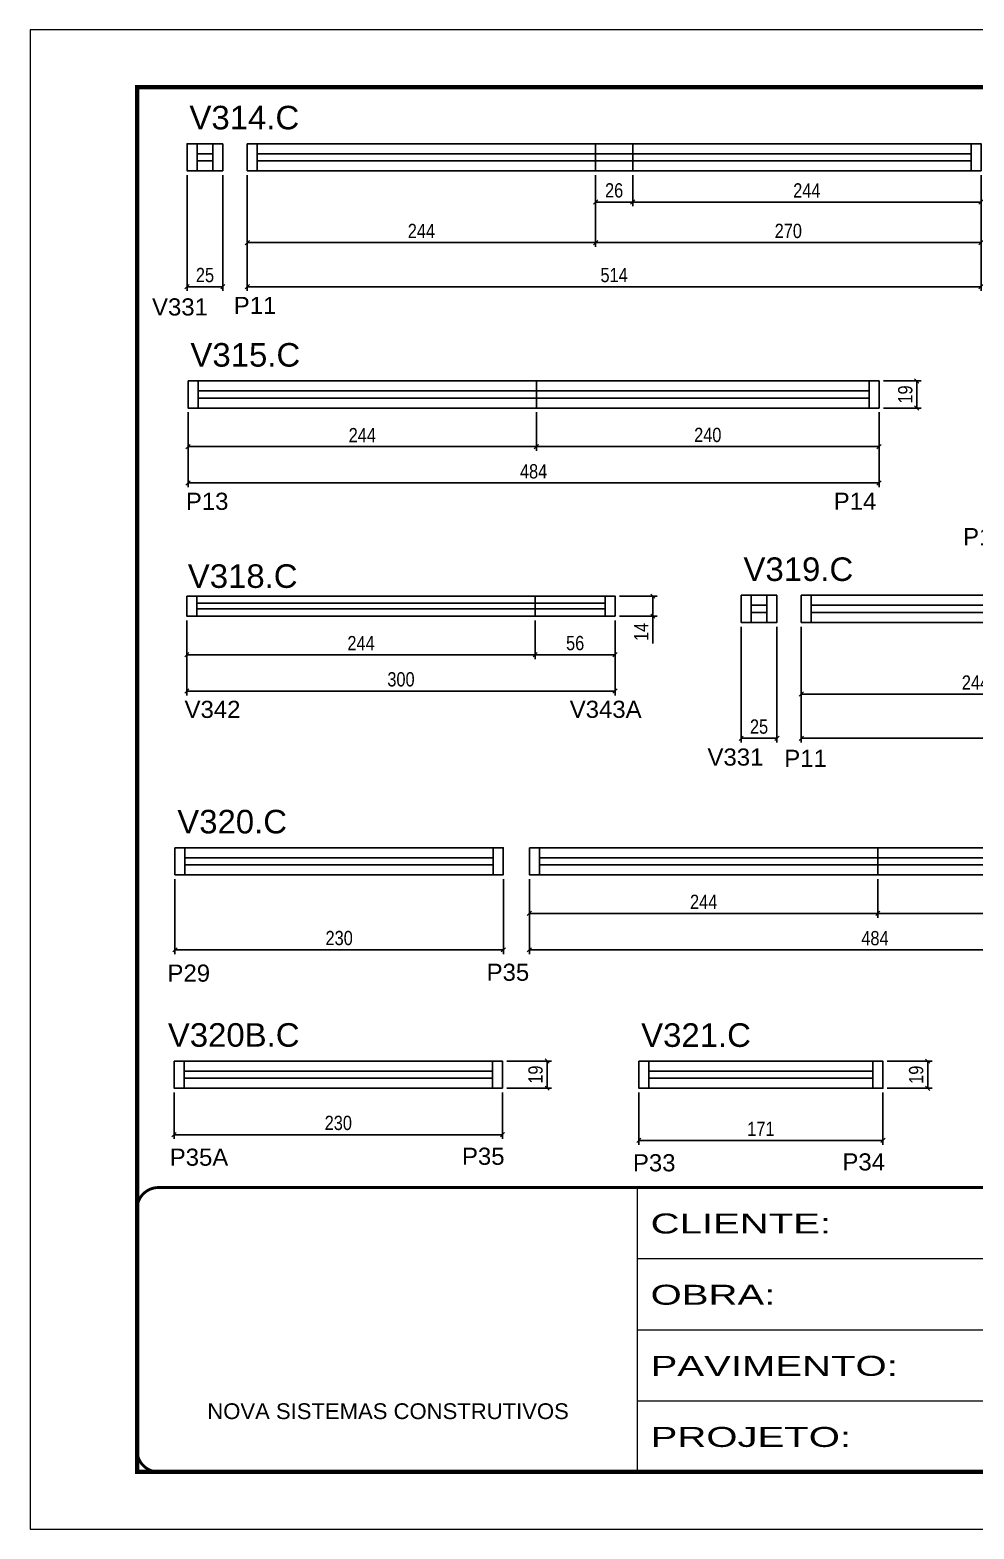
# Model space of a CAD drawing. Extents: x 3090 to 9343, y 762 to 5258.
# Drawn here: x 7858 to 8520, y 3059 to 4109 of the extents above; entities that cross this region are included whole.
import ezdxf

# ---------------------------------------------------------------- set-up
doc = ezdxf.new("R2010")
doc.units = 0
doc.linetypes.add('CONTINUO', pattern=[0])
doc.linetypes.add('DASHED', pattern=[0.75, 0.5, -0.25])
for name, color, linetype in [('5', 5, 'Continuous'), ('COTA', 241, 'Continuous'), ('NOMENCLATURA', 7, 'Continuous'), ('Painéis', 200, 'Continuous'), ('SARR_2.2x7', 40, 'Continuous'), ('SARR_EDITAR', 141, 'Continuous')]:
    doc.layers.add(name, color=color, linetype=linetype)
for name, color, linetype, lineweight in [('Folhas', 255, 'Continuous', 9), ('Romaneio', 3, 'Continuous', 13), ('SARRAFO DE PRESSAO', 251, 'DASHED', 9)]:
    doc.layers.add(name, color=color, linetype=linetype, lineweight=lineweight)
doc.styles.add('ARIAL', font='arial.ttf')
doc.styles.add('COTA TECNICA-50', font='techl___.ttf', dxfattribs={"height": 10})
doc.styles.get("Standard").update_dxf_attribs({"font": 'arial.ttf'})
doc.styles.add('Tecnologia', font='')
doc.styles.get('Tecnologia').set_extended_font_data('Forgotten Futurist')
doc.dimstyles.new('COTA PAINEL-50', dxfattribs={"dimtxt": 10, "dimasz": 3, "dimexe": 3, "dimexo": 3, "dimgap": 3, "dimtad": 1, "dimdec": 1, "dimzin": 12, "dimdsep": 46, "dimtxsty": 'COTA TECNICA-50', "dimblk1": 'OBLIQUE', "dimblk2": 'OBLIQUE', "dimsah": 1, "dimcen": 0.9, "dimclrd": 4, "dimclre": 4, "dimclrt": 240, "dimadec": 1, "dimazin": 3, "dimtfac": 1, "dimtdec": 1, "dimtmove": 0, "dimatfit": 3, "dimfxl": 1, "dimtolj": 1, "dimtzin": 12, "dimarcsym": 0})

# ---------------------------------------------------------------- blocks, each defined once
blk = doc.blocks.new('9999999999')
at = {"color": 30, "linetype": 'CONTINUO'}
for p, q in [((98564.6, 34230.2), (98564.6, 34429.4)), ((98564.6, 34379.6), (99584, 34379.6)), ((98564.6, 34329.8), (99488, 34329.8)), ((98564.6, 34280), (99488, 34280))]:
    blk.add_line(p, q, dxfattribs=at)
at = {"color": 30, "linetype": 'CONTINUO', "const_width": 2}
blk.add_lwpolyline([(99584, 34230.2), (99584, 34414.4, 0.414214), (99569, 34429.4), (98229, 34429.4, 0.414214), (98214, 34414.4), (98214, 34245.2, 0.414214), (98229, 34230.2), (99584, 34230.2)], format="xyb", dxfattribs=at)
at = {"layer": 'Folhas'}
blk.add_lwpolyline([(98139, 34190.2), (99624, 34190.2), (99624, 35240.2), (98139, 35240.2)], close=True, dxfattribs=at)
at = {"layer": 'Folhas', "color": 30, "const_width": 3}
blk.add_lwpolyline([(98214, 34230.2), (99584, 34230.2), (99584, 35200.2), (98214, 35200.2)], close=True, dxfattribs=at)
at = {"color": 7, "linetype": 'Continuous', "ltscale": 5, "style": 'ARIAL'}
blk.add_text('NOVA SISTEMAS CONSTRUTIVOS', height=11.059, dxfattribs=at).set_placement((98263.2, 34267.2))
at = {"layer": 'Folhas', "color": 7, "style": 'Tecnologia', "width": 1.5}
for s, p in [('CLIENTE:', (98573.7, 34397.2)), ('OBRA:', (98573.7, 34347.3)), ('PAVIMENTO:', (98573.7, 34297.5)), ('PROJETO:', (98573.7, 34247.7))]:
    blk.add_text(s, height=14, dxfattribs=at).set_placement(p)
blk = doc.blocks.new('_Oblique')
at = {"color": 0, "linetype": 'ByBlock', "lineweight": -2}
blk.add_line((-0.5, -0.5), (0.5, 0.5), dxfattribs=at)
blk = doc.blocks.new('*D253')
at = {"layer": 'COTA', "color": 4, "linetype": 'ByBlock', "lineweight": -2, "transparency": 16777216}
for p, q in [((7968.5, 4007.5), (7968.5, 3926.3)), ((7993.5, 4007.5), (7993.5, 3926.3)), ((7968.5, 3929.3), (7993.5, 3929.3))]:
    blk.add_line(p, q, dxfattribs=at)
at = {"layer": 'Defpoints', "color": 0, "linetype": 'ByBlock', "transparency": 16777216}
for p in [(7968.5, 4010.5), (7993.5, 4010.5), (7993.5, 3929.3)]:
    blk.add_point(p, dxfattribs=at)
at = {"layer": 'COTA', "color": 4, "linetype": 'ByBlock', "lineweight": -2, "transparency": 16777216, "xscale": 3, "yscale": 3, "zscale": 3, "rotation": 180}
blk.add_blockref('_Oblique', (7968.5, 3929.3), dxfattribs=at)
at = {"layer": 'COTA', "color": 4, "linetype": 'ByBlock', "lineweight": -2, "transparency": 16777216, "xscale": 3, "yscale": 3, "zscale": 3}
blk.add_blockref('_Oblique', (7993.5, 3929.3), dxfattribs=at)
at = {"layer": 'COTA', "color": 240, "linetype": 'ByBlock', "transparency": 16777216, "insert": (7981, 3937.4), "char_height": 10, "attachment_point": 5, "style": 'COTA TECNICA-50'}
blk.add_mtext('\\A1;25', dxfattribs=at)
blk = doc.blocks.new('*D262')
at = {"layer": 'COTA', "color": 4, "linetype": 'ByBlock', "lineweight": -2, "transparency": 16777216}
for p, q in [((8010.6, 4007.5), (8010.6, 3957.2)), ((8254.6, 4007.5), (8254.6, 3957.2)), ((8010.6, 3960.2), (8254.6, 3960.2))]:
    blk.add_line(p, q, dxfattribs=at)
at = {"layer": 'Defpoints', "color": 0, "linetype": 'ByBlock', "transparency": 16777216}
for p in [(8010.6, 4010.5), (8254.6, 4010.5), (8254.6, 3960.2)]:
    blk.add_point(p, dxfattribs=at)
at = {"layer": 'COTA', "color": 4, "linetype": 'ByBlock', "lineweight": -2, "transparency": 16777216, "xscale": 3, "yscale": 3, "zscale": 3, "rotation": 180}
blk.add_blockref('_Oblique', (8010.6, 3960.2), dxfattribs=at)
at = {"layer": 'COTA', "color": 4, "linetype": 'ByBlock', "lineweight": -2, "transparency": 16777216, "xscale": 3, "yscale": 3, "zscale": 3}
blk.add_blockref('_Oblique', (8254.6, 3960.2), dxfattribs=at)
at = {"layer": 'COTA', "color": 240, "linetype": 'ByBlock', "transparency": 16777216, "insert": (8132.6, 3968.3), "char_height": 10, "attachment_point": 5, "style": 'COTA TECNICA-50'}
blk.add_mtext('\\A1;244', dxfattribs=at)
blk = doc.blocks.new('*D263')
at = {"layer": 'COTA', "color": 4, "linetype": 'ByBlock', "lineweight": -2, "transparency": 16777216}
for p, q in [((8254.6, 4007.5), (8254.6, 3985.6)), ((8280.6, 4007.5), (8280.6, 3985.6)), ((8254.6, 3988.6), (8280.6, 3988.6))]:
    blk.add_line(p, q, dxfattribs=at)
at = {"layer": 'Defpoints', "color": 0, "linetype": 'ByBlock', "transparency": 16777216}
for p in [(8254.6, 4010.5), (8280.6, 4010.5), (8280.6, 3988.6)]:
    blk.add_point(p, dxfattribs=at)
at = {"layer": 'COTA', "color": 4, "linetype": 'ByBlock', "lineweight": -2, "transparency": 16777216, "xscale": 3, "yscale": 3, "zscale": 3, "rotation": 180}
blk.add_blockref('_Oblique', (8254.6, 3988.6), dxfattribs=at)
at = {"layer": 'COTA', "color": 4, "linetype": 'ByBlock', "lineweight": -2, "transparency": 16777216, "xscale": 3, "yscale": 3, "zscale": 3}
blk.add_blockref('_Oblique', (8280.6, 3988.6), dxfattribs=at)
at = {"layer": 'COTA', "color": 240, "linetype": 'ByBlock', "transparency": 16777216, "insert": (8267.6, 3996.7), "char_height": 10, "attachment_point": 5, "style": 'COTA TECNICA-50'}
blk.add_mtext('\\A1;26', dxfattribs=at)
blk = doc.blocks.new('*D264')
at = {"layer": 'COTA', "color": 4, "linetype": 'ByBlock', "lineweight": -2, "transparency": 16777216}
for p, q in [((8280.6, 4007.5), (8280.6, 3985.6)), ((8524.6, 4007.5), (8524.6, 3985.6)), ((8280.6, 3988.6), (8524.6, 3988.6))]:
    blk.add_line(p, q, dxfattribs=at)
at = {"layer": 'Defpoints', "color": 0, "linetype": 'ByBlock', "transparency": 16777216}
for p in [(8280.6, 4010.5), (8524.6, 4010.5), (8524.6, 3988.6)]:
    blk.add_point(p, dxfattribs=at)
at = {"layer": 'COTA', "color": 4, "linetype": 'ByBlock', "lineweight": -2, "transparency": 16777216, "xscale": 3, "yscale": 3, "zscale": 3, "rotation": 180}
blk.add_blockref('_Oblique', (8280.6, 3988.6), dxfattribs=at)
at = {"layer": 'COTA', "color": 4, "linetype": 'ByBlock', "lineweight": -2, "transparency": 16777216, "xscale": 3, "yscale": 3, "zscale": 3}
blk.add_blockref('_Oblique', (8524.6, 3988.6), dxfattribs=at)
at = {"layer": 'COTA', "color": 240, "linetype": 'ByBlock', "transparency": 16777216, "insert": (8402.6, 3996.7), "char_height": 10, "attachment_point": 5, "style": 'COTA TECNICA-50'}
blk.add_mtext('\\A1;244', dxfattribs=at)
blk = doc.blocks.new('*D265')
at = {"layer": 'COTA', "color": 4, "linetype": 'ByBlock', "lineweight": -2, "transparency": 16777216}
for p, q in [((8254.6, 4007.5), (8254.6, 3957.2)), ((8524.6, 4007.5), (8524.6, 3957.2)), ((8524.6, 3960.2), (8254.6, 3960.2))]:
    blk.add_line(p, q, dxfattribs=at)
at = {"layer": 'Defpoints', "color": 0, "linetype": 'ByBlock', "transparency": 16777216}
for p in [(8254.6, 4010.5), (8524.6, 4010.5), (8254.6, 3960.2)]:
    blk.add_point(p, dxfattribs=at)
at = {"layer": 'COTA', "color": 4, "linetype": 'ByBlock', "lineweight": -2, "transparency": 16777216, "xscale": 3, "yscale": 3, "zscale": 3}
for p, rotation in [((8254.6, 3960.2), 180.0000022456254), ((8524.6, 3960.2), 2.245625445596033e-06)]:
    blk.add_blockref('_Oblique', p, dxfattribs=dict(at, rotation=rotation))
at = {"layer": 'COTA', "color": 240, "linetype": 'ByBlock', "transparency": 16777216, "insert": (8389.6, 3968.3), "char_height": 10, "attachment_point": 5, "rotation": 0, "style": 'COTA TECNICA-50'}
blk.add_mtext('\\A1;270', dxfattribs=at)
blk = doc.blocks.new('*D198')
at = {"layer": 'COTA', "color": 4, "linetype": 'ByBlock', "lineweight": -2, "transparency": 16777216}
for p, q in [((8213.2, 3841.3), (8213.2, 3814.3)), ((8453.2, 3841.3), (8453.2, 3814.3)), ((8453.2, 3817.3), (8213.2, 3817.3))]:
    blk.add_line(p, q, dxfattribs=at)
at = {"layer": 'Defpoints', "color": 0, "linetype": 'ByBlock', "transparency": 16777216}
for p in [(8213.2, 3844.3), (8453.2, 3844.3), (8213.2, 3817.3)]:
    blk.add_point(p, dxfattribs=at)
at = {"layer": 'COTA', "color": 4, "linetype": 'ByBlock', "lineweight": -2, "transparency": 16777216, "xscale": 3, "yscale": 3, "zscale": 3, "rotation": 180}
blk.add_blockref('_Oblique', (8213.2, 3817.3), dxfattribs=at)
at = {"layer": 'COTA', "color": 4, "linetype": 'ByBlock', "lineweight": -2, "transparency": 16777216, "xscale": 3, "yscale": 3, "zscale": 3}
blk.add_blockref('_Oblique', (8453.2, 3817.3), dxfattribs=at)
at = {"layer": 'COTA', "color": 240, "linetype": 'ByBlock', "transparency": 16777216, "insert": (8333.2, 3825.4), "char_height": 10, "attachment_point": 5, "style": 'COTA TECNICA-50'}
blk.add_mtext('\\A1;240', dxfattribs=at)
blk = doc.blocks.new('*D199')
at = {"layer": 'COTA', "color": 4, "linetype": 'ByBlock', "lineweight": -2, "transparency": 16777216}
for p, q in [((7969.2, 3841.3), (7969.2, 3814.3)), ((8213.2, 3841.3), (8213.2, 3814.3)), ((7969.2, 3817.3), (8213.2, 3817.3))]:
    blk.add_line(p, q, dxfattribs=at)
at = {"layer": 'Defpoints', "color": 0, "linetype": 'ByBlock', "transparency": 16777216}
for p in [(7969.2, 3844.3), (8213.2, 3844.3), (8213.2, 3817.3)]:
    blk.add_point(p, dxfattribs=at)
at = {"layer": 'COTA', "color": 4, "linetype": 'ByBlock', "lineweight": -2, "transparency": 16777216, "xscale": 3, "yscale": 3, "zscale": 3, "rotation": 180}
blk.add_blockref('_Oblique', (7969.2, 3817.3), dxfattribs=at)
at = {"layer": 'COTA', "color": 4, "linetype": 'ByBlock', "lineweight": -2, "transparency": 16777216, "xscale": 3, "yscale": 3, "zscale": 3}
blk.add_blockref('_Oblique', (8213.2, 3817.3), dxfattribs=at)
at = {"layer": 'COTA', "color": 240, "linetype": 'ByBlock', "transparency": 16777216, "insert": (8091.2, 3825.3), "char_height": 10, "attachment_point": 5, "style": 'COTA TECNICA-50'}
blk.add_mtext('\\A1;244', dxfattribs=at)
blk = doc.blocks.new('*D200')
at = {"layer": 'Defpoints', "color": 0, "linetype": 'ByBlock', "transparency": 16777216}
for p in [(8453.2, 3863.3), (8453.2, 3844.3), (8479.6, 3844.3)]:
    blk.add_point(p, dxfattribs=at)
at = {"layer": 'Romaneio', "color": 4, "linetype": 'ByBlock', "lineweight": -2, "transparency": 16777216}
for p, q in [((8456.2, 3863.3), (8482.6, 3863.3)), ((8479.6, 3863.3), (8479.6, 3844.3)), ((8456.2, 3844.3), (8482.6, 3844.3))]:
    blk.add_line(p, q, dxfattribs=at)
at = {"layer": 'Romaneio', "color": 4, "linetype": 'ByBlock', "lineweight": -2, "transparency": 16777216, "xscale": 3, "yscale": 3, "zscale": 3}
for p, rotation in [((8479.6, 3863.3), 90), ((8479.6, 3844.3), 270)]:
    blk.add_blockref('_Oblique', p, dxfattribs=dict(at, rotation=rotation))
at = {"layer": 'Romaneio', "color": 240, "linetype": 'ByBlock', "transparency": 16777216, "insert": (8471.6, 3853.8), "char_height": 10, "attachment_point": 5, "rotation": 90, "style": 'COTA TECNICA-50'}
blk.add_mtext('\\A1;19', dxfattribs=at)
blk = doc.blocks.new('*D208')
at = {"layer": 'Defpoints', "color": 0, "linetype": 'ByBlock', "transparency": 16777216}
for p in [(8010.6, 4010.5), (8524.6, 4010.5), (8524.6, 3929.3)]:
    blk.add_point(p, dxfattribs=at)
at = {"layer": 'Romaneio', "color": 4, "linetype": 'ByBlock', "lineweight": -2, "transparency": 16777216}
for p, q in [((8010.6, 4007.5), (8010.6, 3926.3)), ((8524.6, 4007.5), (8524.6, 3926.3)), ((8010.6, 3929.3), (8524.6, 3929.3))]:
    blk.add_line(p, q, dxfattribs=at)
at = {"layer": 'Romaneio', "color": 4, "linetype": 'ByBlock', "lineweight": -2, "transparency": 16777216, "xscale": 3, "yscale": 3, "zscale": 3, "rotation": 180}
blk.add_blockref('_Oblique', (8010.6, 3929.3), dxfattribs=at)
at = {"layer": 'Romaneio', "color": 4, "linetype": 'ByBlock', "lineweight": -2, "transparency": 16777216, "xscale": 3, "yscale": 3, "zscale": 3}
blk.add_blockref('_Oblique', (8524.6, 3929.3), dxfattribs=at)
at = {"layer": 'Romaneio', "color": 240, "linetype": 'ByBlock', "transparency": 16777216, "insert": (8267.6, 3937.4), "char_height": 10, "attachment_point": 5, "style": 'COTA TECNICA-50'}
blk.add_mtext('\\A1;514', dxfattribs=at)
blk = doc.blocks.new('*D210')
at = {"layer": 'Defpoints', "color": 0, "linetype": 'ByBlock', "transparency": 16777216}
for p in [(7969.2, 3844.3), (8453.2, 3844.3), (8453.2, 3791.8)]:
    blk.add_point(p, dxfattribs=at)
at = {"layer": 'Romaneio', "color": 4, "linetype": 'ByBlock', "lineweight": -2, "transparency": 16777216}
for p, q in [((7969.2, 3841.3), (7969.2, 3788.8)), ((8453.2, 3841.3), (8453.2, 3788.8)), ((7969.2, 3791.8), (8453.2, 3791.8))]:
    blk.add_line(p, q, dxfattribs=at)
at = {"layer": 'Romaneio', "color": 4, "linetype": 'ByBlock', "lineweight": -2, "transparency": 16777216, "xscale": 3, "yscale": 3, "zscale": 3, "rotation": 180}
blk.add_blockref('_Oblique', (7969.2, 3791.8), dxfattribs=at)
at = {"layer": 'Romaneio', "color": 4, "linetype": 'ByBlock', "lineweight": -2, "transparency": 16777216, "xscale": 3, "yscale": 3, "zscale": 3}
blk.add_blockref('_Oblique', (8453.2, 3791.8), dxfattribs=at)
at = {"layer": 'Romaneio', "color": 240, "linetype": 'ByBlock', "transparency": 16777216, "insert": (8211.2, 3799.9), "char_height": 10, "attachment_point": 5, "style": 'COTA TECNICA-50'}
blk.add_mtext('\\A1;484', dxfattribs=at)
blk = doc.blocks.new('*D212')
at = {"layer": 'COTA', "color": 4, "linetype": 'ByBlock', "lineweight": -2, "transparency": 16777216}
for p, q in [((8212.3, 3695.5), (8212.3, 3668.5)), ((8268.3, 3695.5), (8268.3, 3668.5)), ((8268.3, 3671.5), (8212.3, 3671.5))]:
    blk.add_line(p, q, dxfattribs=at)
at = {"layer": 'Defpoints', "color": 0, "linetype": 'ByBlock', "transparency": 16777216}
for p in [(8212.3, 3698.5), (8268.3, 3698.5), (8212.3, 3671.5)]:
    blk.add_point(p, dxfattribs=at)
at = {"layer": 'COTA', "color": 4, "linetype": 'ByBlock', "lineweight": -2, "transparency": 16777216, "xscale": 3, "yscale": 3, "zscale": 3, "rotation": 180}
blk.add_blockref('_Oblique', (8212.3, 3671.5), dxfattribs=at)
at = {"layer": 'COTA', "color": 4, "linetype": 'ByBlock', "lineweight": -2, "transparency": 16777216, "xscale": 3, "yscale": 3, "zscale": 3}
blk.add_blockref('_Oblique', (8268.3, 3671.5), dxfattribs=at)
at = {"layer": 'COTA', "color": 240, "linetype": 'ByBlock', "transparency": 16777216, "insert": (8240.3, 3679.6), "char_height": 10, "attachment_point": 5, "style": 'COTA TECNICA-50'}
blk.add_mtext('\\A1;56', dxfattribs=at)
blk = doc.blocks.new('*D213')
at = {"layer": 'COTA', "color": 4, "linetype": 'ByBlock', "lineweight": -2, "transparency": 16777216}
for p, q in [((7968.3, 3695.5), (7968.3, 3668.5)), ((8212.3, 3695.5), (8212.3, 3668.5)), ((7968.3, 3671.5), (8212.3, 3671.5))]:
    blk.add_line(p, q, dxfattribs=at)
at = {"layer": 'Defpoints', "color": 0, "linetype": 'ByBlock', "transparency": 16777216}
for p in [(7968.3, 3698.5), (8212.3, 3698.5), (8212.3, 3671.5)]:
    blk.add_point(p, dxfattribs=at)
at = {"layer": 'COTA', "color": 4, "linetype": 'ByBlock', "lineweight": -2, "transparency": 16777216, "xscale": 3, "yscale": 3, "zscale": 3, "rotation": 180}
blk.add_blockref('_Oblique', (7968.3, 3671.5), dxfattribs=at)
at = {"layer": 'COTA', "color": 4, "linetype": 'ByBlock', "lineweight": -2, "transparency": 16777216, "xscale": 3, "yscale": 3, "zscale": 3}
blk.add_blockref('_Oblique', (8212.3, 3671.5), dxfattribs=at)
at = {"layer": 'COTA', "color": 240, "linetype": 'ByBlock', "transparency": 16777216, "insert": (8090.3, 3679.6), "char_height": 10, "attachment_point": 5, "style": 'COTA TECNICA-50'}
blk.add_mtext('\\A1;244', dxfattribs=at)
blk = doc.blocks.new('*D214')
at = {"layer": 'Defpoints', "color": 0, "linetype": 'ByBlock', "transparency": 16777216}
for p in [(8268.3, 3712.5), (8268.3, 3698.5), (8294.7, 3698.5)]:
    blk.add_point(p, dxfattribs=at)
at = {"layer": 'Romaneio', "color": 4, "linetype": 'ByBlock', "lineweight": -2, "transparency": 16777216}
for p, q in [((8271.3, 3712.5), (8297.7, 3712.5)), ((8294.7, 3712.5), (8294.7, 3698.5)), ((8271.3, 3698.5), (8297.7, 3698.5)), ((8294.7, 3698.5), (8294.7, 3679.4))]:
    blk.add_line(p, q, dxfattribs=at)
at = {"layer": 'Romaneio', "color": 4, "linetype": 'ByBlock', "lineweight": -2, "transparency": 16777216, "xscale": 3, "yscale": 3, "zscale": 3}
for p, rotation in [((8294.7, 3712.5), 90), ((8294.7, 3698.5), 270)]:
    blk.add_blockref('_Oblique', p, dxfattribs=dict(at, rotation=rotation))
at = {"layer": 'Romaneio', "color": 240, "linetype": 'ByBlock', "transparency": 16777216, "insert": (8286.6, 3687.5), "char_height": 10, "attachment_point": 5, "rotation": 90, "style": 'COTA TECNICA-50'}
blk.add_mtext('\\A1;14', dxfattribs=at)
blk = doc.blocks.new('*D215')
at = {"layer": 'Defpoints', "color": 0, "linetype": 'ByBlock', "transparency": 16777216}
for p in [(7968.3, 3698.5), (8268.3, 3698.5), (8268.3, 3646)]:
    blk.add_point(p, dxfattribs=at)
at = {"layer": 'Romaneio', "color": 4, "linetype": 'ByBlock', "lineweight": -2, "transparency": 16777216}
for p, q in [((7968.3, 3695.5), (7968.3, 3643)), ((8268.3, 3695.5), (8268.3, 3643)), ((7968.3, 3646), (8268.3, 3646))]:
    blk.add_line(p, q, dxfattribs=at)
at = {"layer": 'Romaneio', "color": 4, "linetype": 'ByBlock', "lineweight": -2, "transparency": 16777216, "xscale": 3, "yscale": 3, "zscale": 3, "rotation": 180}
blk.add_blockref('_Oblique', (7968.3, 3646), dxfattribs=at)
at = {"layer": 'Romaneio', "color": 4, "linetype": 'ByBlock', "lineweight": -2, "transparency": 16777216, "xscale": 3, "yscale": 3, "zscale": 3}
blk.add_blockref('_Oblique', (8268.3, 3646), dxfattribs=at)
at = {"layer": 'Romaneio', "color": 240, "linetype": 'ByBlock', "transparency": 16777216, "insert": (8118.3, 3654.2), "char_height": 10, "attachment_point": 5, "style": 'COTA TECNICA-50'}
blk.add_mtext('\\A1;300', dxfattribs=at)
blk = doc.blocks.new('*D147')
at = {"layer": 'COTA', "color": 4, "linetype": 'ByBlock', "lineweight": -2, "transparency": 16777216}
for p, q in [((8356.6, 3691.1), (8356.6, 3610)), ((8381.6, 3691.1), (8381.6, 3610)), ((8356.6, 3613), (8381.6, 3613))]:
    blk.add_line(p, q, dxfattribs=at)
at = {"layer": 'Defpoints', "color": 0, "linetype": 'ByBlock', "transparency": 16777216}
for p in [(8356.6, 3694.1), (8381.6, 3694.1), (8381.6, 3613)]:
    blk.add_point(p, dxfattribs=at)
at = {"layer": 'COTA', "color": 4, "linetype": 'ByBlock', "lineweight": -2, "transparency": 16777216, "xscale": 3, "yscale": 3, "zscale": 3, "rotation": 180}
blk.add_blockref('_Oblique', (8356.6, 3613), dxfattribs=at)
at = {"layer": 'COTA', "color": 4, "linetype": 'ByBlock', "lineweight": -2, "transparency": 16777216, "xscale": 3, "yscale": 3, "zscale": 3}
blk.add_blockref('_Oblique', (8381.6, 3613), dxfattribs=at)
at = {"layer": 'COTA', "color": 240, "linetype": 'ByBlock', "transparency": 16777216, "insert": (8369.1, 3621.1), "char_height": 10, "attachment_point": 5, "style": 'COTA TECNICA-50'}
blk.add_mtext('\\A1;25', dxfattribs=at)
blk = doc.blocks.new('*D148')
at = {"layer": 'COTA', "color": 4, "linetype": 'ByBlock', "lineweight": -2, "transparency": 16777216}
for p, q in [((8398.7, 3691.1), (8398.7, 3640.9)), ((8642.7, 3691.1), (8642.7, 3640.9)), ((8398.7, 3643.9), (8642.7, 3643.9))]:
    blk.add_line(p, q, dxfattribs=at)
at = {"layer": 'Defpoints', "color": 0, "linetype": 'ByBlock', "transparency": 16777216}
for p in [(8398.7, 3694.1), (8642.7, 3694.1), (8642.7, 3643.9)]:
    blk.add_point(p, dxfattribs=at)
at = {"layer": 'COTA', "color": 4, "linetype": 'ByBlock', "lineweight": -2, "transparency": 16777216, "xscale": 3, "yscale": 3, "zscale": 3, "rotation": 180}
blk.add_blockref('_Oblique', (8398.7, 3643.9), dxfattribs=at)
at = {"layer": 'COTA', "color": 4, "linetype": 'ByBlock', "lineweight": -2, "transparency": 16777216, "xscale": 3, "yscale": 3, "zscale": 3}
blk.add_blockref('_Oblique', (8642.7, 3643.9), dxfattribs=at)
at = {"layer": 'COTA', "color": 240, "linetype": 'ByBlock', "transparency": 16777216, "insert": (8520.7, 3652), "char_height": 10, "attachment_point": 5, "style": 'COTA TECNICA-50'}
blk.add_mtext('\\A1;244', dxfattribs=at)
blk = doc.blocks.new('*D152')
at = {"layer": 'Defpoints', "color": 0, "linetype": 'ByBlock', "transparency": 16777216}
for p in [(8398.7, 3694.1), (8912.7, 3694.1), (8912.7, 3613)]:
    blk.add_point(p, dxfattribs=at)
at = {"layer": 'Romaneio', "color": 4, "linetype": 'ByBlock', "lineweight": -2, "transparency": 16777216}
for p, q in [((8398.7, 3691.1), (8398.7, 3610)), ((8912.7, 3691.1), (8912.7, 3610)), ((8398.7, 3613), (8912.7, 3613))]:
    blk.add_line(p, q, dxfattribs=at)
at = {"layer": 'Romaneio', "color": 4, "linetype": 'ByBlock', "lineweight": -2, "transparency": 16777216, "xscale": 3, "yscale": 3, "zscale": 3, "rotation": 180}
blk.add_blockref('_Oblique', (8398.7, 3613), dxfattribs=at)
at = {"layer": 'Romaneio', "color": 4, "linetype": 'ByBlock', "lineweight": -2, "transparency": 16777216, "xscale": 3, "yscale": 3, "zscale": 3}
blk.add_blockref('_Oblique', (8912.7, 3613), dxfattribs=at)
at = {"layer": 'Romaneio', "color": 240, "linetype": 'ByBlock', "transparency": 16777216, "insert": (8655.7, 3621.1), "char_height": 10, "attachment_point": 5, "style": 'COTA TECNICA-50'}
blk.add_mtext('\\A1;514', dxfattribs=at)
blk = doc.blocks.new('*D153')
at = {"layer": 'COTA', "color": 4, "linetype": 'ByBlock', "lineweight": -2, "transparency": 16777216}
for p, q in [((7960, 3514.3), (7960, 3461.8)), ((8190, 3514.3), (8190, 3461.8)), ((8190, 3464.8), (7960, 3464.8))]:
    blk.add_line(p, q, dxfattribs=at)
at = {"layer": 'Defpoints', "color": 0, "linetype": 'ByBlock', "transparency": 16777216}
for p in [(7960, 3517.3), (8190, 3517.3), (7960, 3464.8)]:
    blk.add_point(p, dxfattribs=at)
at = {"layer": 'COTA', "color": 4, "linetype": 'ByBlock', "lineweight": -2, "transparency": 16777216, "xscale": 3, "yscale": 3, "zscale": 3, "rotation": 180}
blk.add_blockref('_Oblique', (7960, 3464.8), dxfattribs=at)
at = {"layer": 'COTA', "color": 4, "linetype": 'ByBlock', "lineweight": -2, "transparency": 16777216, "xscale": 3, "yscale": 3, "zscale": 3}
blk.add_blockref('_Oblique', (8190, 3464.8), dxfattribs=at)
at = {"layer": 'COTA', "color": 240, "linetype": 'ByBlock', "transparency": 16777216, "insert": (8075, 3473), "char_height": 10, "attachment_point": 5, "style": 'COTA TECNICA-50'}
blk.add_mtext('\\A1;230', dxfattribs=at)
blk = doc.blocks.new('*D154')
at = {"layer": 'COTA', "color": 4, "linetype": 'ByBlock', "lineweight": -2, "transparency": 16777216}
for p, q in [((8452.3, 3514.3), (8452.3, 3487.3)), ((8692.3, 3514.3), (8692.3, 3487.3)), ((8692.3, 3490.3), (8452.3, 3490.3))]:
    blk.add_line(p, q, dxfattribs=at)
at = {"layer": 'Defpoints', "color": 0, "linetype": 'ByBlock', "transparency": 16777216}
for p in [(8452.3, 3517.3), (8692.3, 3517.3), (8452.3, 3490.3)]:
    blk.add_point(p, dxfattribs=at)
at = {"layer": 'COTA', "color": 4, "linetype": 'ByBlock', "lineweight": -2, "transparency": 16777216, "xscale": 3, "yscale": 3, "zscale": 3, "rotation": 180}
blk.add_blockref('_Oblique', (8452.3, 3490.3), dxfattribs=at)
at = {"layer": 'COTA', "color": 4, "linetype": 'ByBlock', "lineweight": -2, "transparency": 16777216, "xscale": 3, "yscale": 3, "zscale": 3}
blk.add_blockref('_Oblique', (8692.3, 3490.3), dxfattribs=at)
at = {"layer": 'COTA', "color": 240, "linetype": 'ByBlock', "transparency": 16777216, "insert": (8572.3, 3498.4), "char_height": 10, "attachment_point": 5, "style": 'COTA TECNICA-50'}
blk.add_mtext('\\A1;240', dxfattribs=at)
blk = doc.blocks.new('*D155')
at = {"layer": 'COTA', "color": 4, "linetype": 'ByBlock', "lineweight": -2, "transparency": 16777216}
for p, q in [((8208.3, 3514.3), (8208.3, 3487.3)), ((8452.3, 3514.3), (8452.3, 3487.3)), ((8208.3, 3490.3), (8452.3, 3490.3))]:
    blk.add_line(p, q, dxfattribs=at)
at = {"layer": 'Defpoints', "color": 0, "linetype": 'ByBlock', "transparency": 16777216}
for p in [(8208.3, 3517.3), (8452.3, 3517.3), (8452.3, 3490.3)]:
    blk.add_point(p, dxfattribs=at)
at = {"layer": 'COTA', "color": 4, "linetype": 'ByBlock', "lineweight": -2, "transparency": 16777216, "xscale": 3, "yscale": 3, "zscale": 3, "rotation": 180}
blk.add_blockref('_Oblique', (8208.3, 3490.3), dxfattribs=at)
at = {"layer": 'COTA', "color": 4, "linetype": 'ByBlock', "lineweight": -2, "transparency": 16777216, "xscale": 3, "yscale": 3, "zscale": 3}
blk.add_blockref('_Oblique', (8452.3, 3490.3), dxfattribs=at)
at = {"layer": 'COTA', "color": 240, "linetype": 'ByBlock', "transparency": 16777216, "insert": (8330.3, 3498.4), "char_height": 10, "attachment_point": 5, "style": 'COTA TECNICA-50'}
blk.add_mtext('\\A1;244', dxfattribs=at)
blk = doc.blocks.new('*D156')
at = {"layer": 'Defpoints', "color": 0, "linetype": 'ByBlock', "transparency": 16777216}
for p in [(8208.3, 3517.3), (8692.3, 3517.3), (8692.3, 3464.8)]:
    blk.add_point(p, dxfattribs=at)
at = {"layer": 'Romaneio', "color": 4, "linetype": 'ByBlock', "lineweight": -2, "transparency": 16777216}
for p, q in [((8208.3, 3514.3), (8208.3, 3461.8)), ((8692.3, 3514.3), (8692.3, 3461.8)), ((8208.3, 3464.8), (8692.3, 3464.8))]:
    blk.add_line(p, q, dxfattribs=at)
at = {"layer": 'Romaneio', "color": 4, "linetype": 'ByBlock', "lineweight": -2, "transparency": 16777216, "xscale": 3, "yscale": 3, "zscale": 3, "rotation": 180}
blk.add_blockref('_Oblique', (8208.3, 3464.8), dxfattribs=at)
at = {"layer": 'Romaneio', "color": 4, "linetype": 'ByBlock', "lineweight": -2, "transparency": 16777216, "xscale": 3, "yscale": 3, "zscale": 3}
blk.add_blockref('_Oblique', (8692.3, 3464.8), dxfattribs=at)
at = {"layer": 'Romaneio', "color": 240, "linetype": 'ByBlock', "transparency": 16777216, "insert": (8450.3, 3472.9), "char_height": 10, "attachment_point": 5, "style": 'COTA TECNICA-50'}
blk.add_mtext('\\A1;484', dxfattribs=at)
blk = doc.blocks.new('*D236')
at = {"layer": 'COTA', "color": 4, "linetype": 'ByBlock', "lineweight": -2, "transparency": 16777216}
for p, q in [((8284.9, 3364.8), (8284.9, 3328.3)), ((8455.9, 3364.8), (8455.9, 3328.3)), ((8455.9, 3331.3), (8284.9, 3331.3))]:
    blk.add_line(p, q, dxfattribs=at)
at = {"layer": 'Defpoints', "color": 0, "linetype": 'ByBlock', "transparency": 16777216}
for p in [(8284.9, 3367.8), (8455.9, 3367.8), (8284.9, 3331.3)]:
    blk.add_point(p, dxfattribs=at)
at = {"layer": 'COTA', "color": 4, "linetype": 'ByBlock', "lineweight": -2, "transparency": 16777216, "xscale": 3, "yscale": 3, "zscale": 3, "rotation": 180}
blk.add_blockref('_Oblique', (8284.9, 3331.3), dxfattribs=at)
at = {"layer": 'COTA', "color": 4, "linetype": 'ByBlock', "lineweight": -2, "transparency": 16777216, "xscale": 3, "yscale": 3, "zscale": 3}
blk.add_blockref('_Oblique', (8455.9, 3331.3), dxfattribs=at)
at = {"layer": 'COTA', "color": 240, "linetype": 'ByBlock', "transparency": 16777216, "insert": (8370.4, 3339.4), "char_height": 10, "attachment_point": 5, "style": 'COTA TECNICA-50'}
blk.add_mtext('\\A1;171', dxfattribs=at)
blk = doc.blocks.new('*D237')
at = {"layer": 'Defpoints', "color": 0, "linetype": 'ByBlock', "transparency": 16777216}
for p in [(8455.9, 3386.8), (8487.3, 3386.8), (8455.9, 3367.8)]:
    blk.add_point(p, dxfattribs=at)
at = {"layer": 'Romaneio', "color": 4, "linetype": 'ByBlock', "lineweight": -2, "transparency": 16777216}
for p, q in [((8458.9, 3386.8), (8490.3, 3386.8)), ((8487.3, 3367.8), (8487.3, 3386.8)), ((8458.9, 3367.8), (8490.3, 3367.8))]:
    blk.add_line(p, q, dxfattribs=at)
at = {"layer": 'Romaneio', "color": 4, "linetype": 'ByBlock', "lineweight": -2, "transparency": 16777216, "xscale": 3, "yscale": 3, "zscale": 3}
for p, rotation in [((8487.3, 3386.8), 90), ((8487.3, 3367.8), 270)]:
    blk.add_blockref('_Oblique', p, dxfattribs=dict(at, rotation=rotation))
at = {"layer": 'Romaneio', "color": 240, "linetype": 'ByBlock', "transparency": 16777216, "insert": (8479.2, 3377.3), "char_height": 10, "attachment_point": 5, "rotation": 90, "style": 'COTA TECNICA-50'}
blk.add_mtext('\\A1;19', dxfattribs=at)
blk = doc.blocks.new('*D245')
at = {"layer": 'COTA', "color": 4, "linetype": 'ByBlock', "lineweight": -2, "transparency": 16777216}
for p, q in [((7959.4, 3364.9), (7959.4, 3332.3)), ((8189.4, 3364.9), (8189.4, 3332.3)), ((8189.4, 3335.3), (7959.4, 3335.3))]:
    blk.add_line(p, q, dxfattribs=at)
at = {"layer": 'Defpoints', "color": 0, "linetype": 'ByBlock', "transparency": 16777216}
for p in [(7959.4, 3367.9), (8189.4, 3367.9), (7959.4, 3335.3)]:
    blk.add_point(p, dxfattribs=at)
at = {"layer": 'COTA', "color": 4, "linetype": 'ByBlock', "lineweight": -2, "transparency": 16777216, "xscale": 3, "yscale": 3, "zscale": 3, "rotation": 180}
blk.add_blockref('_Oblique', (7959.4, 3335.3), dxfattribs=at)
at = {"layer": 'COTA', "color": 4, "linetype": 'ByBlock', "lineweight": -2, "transparency": 16777216, "xscale": 3, "yscale": 3, "zscale": 3}
blk.add_blockref('_Oblique', (8189.4, 3335.3), dxfattribs=at)
at = {"layer": 'COTA', "color": 240, "linetype": 'ByBlock', "transparency": 16777216, "insert": (8074.4, 3343.5), "char_height": 10, "attachment_point": 5, "style": 'COTA TECNICA-50'}
blk.add_mtext('\\A1;230', dxfattribs=at)
blk = doc.blocks.new('*D246')
at = {"layer": 'Defpoints', "color": 0, "linetype": 'ByBlock', "transparency": 16777216}
for p in [(8189.4, 3386.9), (8220.7, 3386.9), (8189.4, 3367.9)]:
    blk.add_point(p, dxfattribs=at)
at = {"layer": 'Romaneio', "color": 4, "linetype": 'ByBlock', "lineweight": -2, "transparency": 16777216}
for p, q in [((8192.4, 3386.9), (8223.7, 3386.9)), ((8220.7, 3367.9), (8220.7, 3386.9)), ((8192.4, 3367.9), (8223.7, 3367.9))]:
    blk.add_line(p, q, dxfattribs=at)
at = {"layer": 'Romaneio', "color": 4, "linetype": 'ByBlock', "lineweight": -2, "transparency": 16777216, "xscale": 3, "yscale": 3, "zscale": 3}
for p, rotation in [((8220.7, 3386.9), 90), ((8220.7, 3367.9), 270)]:
    blk.add_blockref('_Oblique', p, dxfattribs=dict(at, rotation=rotation))
at = {"layer": 'Romaneio', "color": 240, "linetype": 'ByBlock', "transparency": 16777216, "insert": (8212.6, 3377.4), "char_height": 10, "attachment_point": 5, "rotation": 90, "style": 'COTA TECNICA-50'}
blk.add_mtext('\\A1;19', dxfattribs=at)

msp = doc.modelspace()

# ---------------------------------------------------------------- linework, layer by layer
at = {"layer": 'Painéis', "linetype": 'Continuous'}
for points in [[(7993.51, 4029.46), (7968.51, 4029.46), (7968.51, 4010.46), (7993.51, 4010.46)], [(8010.6, 4029.46), (8254.6, 4029.46), (8254.6, 4010.46), (8010.6, 4010.46)], [(8254.6, 4029.46), (8280.6, 4029.46), (8280.6, 4010.46), (8254.6, 4010.46)], [(8280.6, 4029.46), (8524.6, 4029.46), (8524.6, 4010.46), (8280.6, 4010.46)], [(7969.21, 3863.28), (8213.21, 3863.28), (8213.21, 3844.28), (7969.21, 3844.28)], [(7968.29, 3712.53), (8212.29, 3712.53), (8212.29, 3698.53), (7968.29, 3698.53)], [(8381.6, 3713.14), (8356.6, 3713.14), (8356.6, 3694.14), (8381.6, 3694.14)], [(8398.68, 3713.14), (8642.68, 3713.14), (8642.68, 3694.14), (8398.68, 3694.14)], [(7959.98, 3536.33), (8189.98, 3536.33), (8189.98, 3517.33), (7959.98, 3517.33)], [(8208.28, 3536.33), (8452.28, 3536.33), (8452.28, 3517.33), (8208.28, 3517.33)], [(7959.38, 3386.9), (8189.38, 3386.9), (8189.38, 3367.9), (7959.38, 3367.9)], [(8284.91, 3386.8), (8455.91, 3386.8), (8455.91, 3367.8), (8284.91, 3367.8)]]:
    msp.add_lwpolyline(points, close=True, dxfattribs=at)
for points in [[(8213.21, 3863.28), (8213.21, 3844.28), (8453.21, 3844.28), (8453.21, 3863.28), (7969.21, 3863.28)], [(8212.29, 3712.53), (8212.29, 3698.53), (8268.29, 3698.53), (8268.29, 3712.53), (7968.29, 3712.53)], [(8452.28, 3536.33), (8452.28, 3517.33), (8692.28, 3517.33), (8692.28, 3536.33), (8208.28, 3536.33)]]:
    msp.add_lwpolyline(points, dxfattribs=at)
at = {"layer": 'SARR_2.2x7', "linetype": 'Continuous'}
for p, q in [((7975.51, 4029.46), (7975.51, 4010.46)), ((7975.51, 4022.46), (7986.51, 4022.46)), ((7986.51, 4029.46), (7986.51, 4010.46)), ((8017.6, 4029.46), (8017.6, 4010.46)), ((8254.6, 4022.46), (8017.6, 4022.46)), ((8254.6, 4022.46), (8517.6, 4022.46)), ((8517.6, 4029.46), (8517.6, 4010.46)), ((7986.51, 4017.46), (7975.51, 4017.46)), ((8017.6, 4017.46), (8254.6, 4017.46)), ((8517.6, 4017.46), (8254.6, 4017.46)), ((7976.21, 3863.28), (7976.21, 3844.28)), ((8213.21, 3856.28), (7976.21, 3856.28)), ((8213.21, 3856.28), (8446.21, 3856.28)), ((8446.21, 3863.28), (8446.21, 3844.28)), ((7976.21, 3851.28), (8213.21, 3851.28)), ((8446.21, 3851.28), (8213.21, 3851.28)), ((7975.29, 3712.53), (7975.29, 3698.53)), ((8261.29, 3712.53), (8261.29, 3698.53)), ((8363.6, 3713.14), (8363.6, 3694.14)), ((8374.6, 3713.14), (8374.6, 3694.14)), ((8405.68, 3713.14), (8405.68, 3694.14)), ((8363.6, 3706.14), (8374.6, 3706.14)), ((8374.6, 3701.14), (8363.6, 3701.14)), ((8642.68, 3706.14), (8405.68, 3706.14)), ((8405.68, 3701.14), (8642.68, 3701.14)), ((7966.98, 3536.33), (7966.98, 3517.33)), ((7966.98, 3529.33), (8182.98, 3529.33)), ((8182.98, 3536.33), (8182.98, 3517.33)), ((8215.28, 3536.33), (8215.28, 3517.33)), ((8452.28, 3529.33), (8215.28, 3529.33)), ((8452.28, 3529.33), (8685.28, 3529.33)), ((8182.98, 3524.33), (7966.98, 3524.33)), ((8215.28, 3524.33), (8452.28, 3524.33)), ((8685.28, 3524.33), (8452.28, 3524.33)), ((7966.38, 3386.9), (7966.38, 3367.9)), ((8182.38, 3386.9), (8182.38, 3367.9)), ((8291.91, 3386.8), (8291.91, 3367.8)), ((8448.91, 3386.8), (8448.91, 3367.8)), ((7966.38, 3379.9), (8182.38, 3379.9)), ((8182.38, 3374.9), (7966.38, 3374.9)), ((8291.91, 3379.8), (8448.91, 3379.8)), ((8448.91, 3374.8), (8291.91, 3374.8))]:
    msp.add_line(p, q, dxfattribs=at)
at = {"layer": 'SARR_EDITAR', "linetype": 'Continuous'}
for p, q in [((8261.29, 3707.53), (7975.29, 3707.53)), ((7975.29, 3703.53), (8261.29, 3703.53))]:
    msp.add_line(p, q, dxfattribs=at)

# ---------------------------------------------------------------- block references
at = {"layer": 'SARRAFO DE PRESSAO', "color": 6, "linetype": 'ByBlock'}
msp.add_blockref('9999999999', (-90280.55, -31131.1), dxfattribs=at)

# ---------------------------------------------------------------- texts
at = {"layer": '5', "linetype": 'Continuous'}
for s, p in [('V331', (7943.92, 3909.13)), ('P11', (8001.16, 3910.15)), ('P13', (7967.63, 3772.98)), ('P14', (8421.43, 3773.03)), ('P13', (8512.05, 3748.23)), ('V342', (7966.71, 3627.22)), ('V343A', (8236.51, 3627.28)), ('V331', (8333, 3593.83)), ('P11', (8386.78, 3592.92)), ('P29', (7954.74, 3442.49)), ('P35', (8178.29, 3443.1)), ('P35A', (7956.33, 3313.55)), ('P35', (8161.01, 3314.21)), ('P33', (8280.77, 3309.63)), ('P34', (8427.54, 3310.25))]:
    msp.add_text(s, height=12, rotation=359.99996, dxfattribs=at).set_placement(p)
at = {"layer": 'NOMENCLATURA', "linetype": 'Continuous'}
for s, p in [('V314.C', (7970.14, 4039.48)), ('V315.C', (7970.84, 3873.3)), ('V319.C', (8358.22, 3723.16)), ('V318.C', (7968.99, 3718.32)), ('V320.C', (7961.61, 3546.35)), ('V320B.C', (7955, 3396.92)), ('V321.C', (8286.54, 3396.82))]:
    msp.add_text(s, height=16.5, dxfattribs=at).set_placement(p)

# ---------------------------------------------------------------- dimensions: what is measured, and where the dimension line sits
at = {"layer": 'COTA', "linetype": 'ByBlock'}
for base, p1, p2, picture, middle in [((7993.51, 3929.33), (7968.51, 4010.46), (7993.51, 4010.46), '*D253', (7981.01, 3937.44)), ((8213.21, 3817.25), (8453.21, 3844.28), (8213.21, 3844.28), '*D198', (8333.21, 3825.36)), ((8212.29, 3671.5), (8268.29, 3698.53), (8212.29, 3698.53), '*D212', (8240.29, 3679.61)), ((8381.6, 3613.01), (8356.6, 3694.14), (8381.6, 3694.14), '*D147', (8369.1, 3621.12)), ((7959.98, 3464.81), (8189.98, 3517.33), (7959.98, 3517.33), '*D153', (8074.98, 3473.03)), ((8452.28, 3490.31), (8692.28, 3517.33), (8452.28, 3517.33), '*D154', (8572.28, 3498.41)), ((7959.38, 3335.28), (8189.38, 3367.9), (7959.38, 3367.9), '*D245', (8074.38, 3343.5)), ((8284.91, 3331.32), (8455.91, 3367.8), (8284.91, 3367.8), '*D236', (8370.41, 3339.39))]:
    dim = msp.add_linear_dim(base=base, p1=p1, p2=p2, dimstyle='COTA PAINEL-50', override={"dimarcsym": 1}, dxfattribs=at)
    dim.commit()
    dim.dimension.update_dxf_attribs({"geometry": picture, "text_midpoint": middle})
for p1, p2, distance, picture, middle in [((8010.6, 4010.46), (8254.6, 4010.46), -50.23, '*D262', (8132.6, 3968.31)), ((8254.6, 4010.46), (8280.6, 4010.46), -21.83, '*D263', (8267.6, 3996.73)), ((8524.6, 4010.46), (8254.6, 4010.46), 50.23, '*D265', (8389.6, 3968.34)), ((8280.6, 4010.46), (8524.6, 4010.46), -21.83, '*D264', (8402.6, 3996.7)), ((7969.21, 3844.28), (8213.21, 3844.28), -27.03, '*D199', (8091.21, 3825.33)), ((7968.29, 3698.53), (8212.29, 3698.53), -27.03, '*D213', (8090.29, 3679.58)), ((8398.68, 3694.14), (8642.68, 3694.14), -50.23, '*D148', (8520.68, 3651.99)), ((8208.28, 3517.33), (8452.28, 3517.33), -27.03, '*D155', (8330.28, 3498.38))]:
    dim = msp.add_aligned_dim(p1=p1, p2=p2, distance=distance, dimstyle='COTA PAINEL-50', override={"dimarcsym": 1}, dxfattribs=at)
    dim.commit()
    dim.dimension.update_dxf_attribs({"geometry": picture, "text_midpoint": middle})
at = {"layer": 'Romaneio', "linetype": 'ByBlock'}
for base, p1, p2, picture, middle in [((8524.6, 3929.33), (8010.6, 4010.46), (8524.6, 4010.46), '*D208', (8267.6, 3937.44)), ((8453.21, 3791.76), (7969.21, 3844.28), (8453.21, 3844.28), '*D210', (8211.21, 3799.85)), ((8268.29, 3646.01), (7968.29, 3698.53), (8268.29, 3698.53), '*D215', (8118.29, 3654.23)), ((8912.68, 3613.01), (8398.68, 3694.14), (8912.68, 3694.14), '*D152', (8655.68, 3621.12)), ((8692.28, 3464.81), (8208.28, 3517.33), (8692.28, 3517.33), '*D156', (8450.28, 3472.9))]:
    dim = msp.add_linear_dim(base=base, p1=p1, p2=p2, dimstyle='COTA PAINEL-50', override={"dimarcsym": 1}, dxfattribs=at)
    dim.commit()
    dim.dimension.update_dxf_attribs({"geometry": picture, "text_midpoint": middle})
for base, p1, p2, picture, middle in [((8479.64, 3844.28), (8453.21, 3863.28), (8453.21, 3844.28), '*D200', (8471.55, 3853.78)), ((8294.72, 3698.53), (8268.29, 3712.53), (8268.29, 3698.53), '*D214', (8286.65, 3687.47)), ((8220.72, 3386.9), (8189.38, 3367.9), (8189.38, 3386.9), '*D246', (8212.63, 3377.4)), ((8487.25, 3386.8), (8455.91, 3367.8), (8455.91, 3386.8), '*D237', (8479.16, 3377.3))]:
    dim = msp.add_linear_dim(base=base, p1=p1, p2=p2, angle=90, dimstyle='COTA PAINEL-50', override={"dimarcsym": 1}, dxfattribs=at)
    dim.commit()
    dim.dimension.update_dxf_attribs({"geometry": picture, "text_midpoint": middle})

doc.saveas('drawing.dxf')
